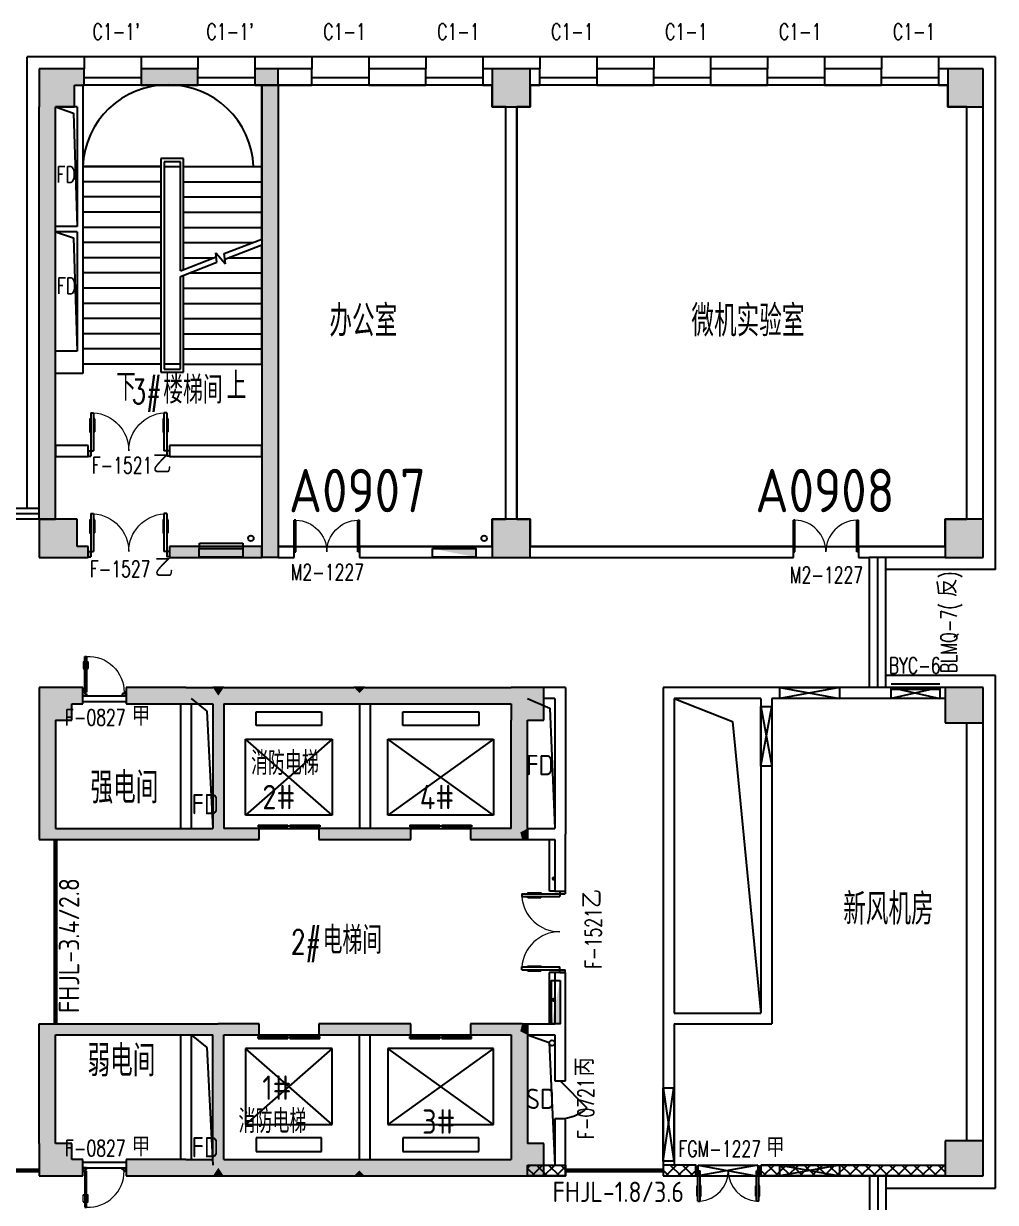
# Model space of a CAD drawing. Extents: x 1296333 to 1372130, y 313528 to 416301.
# Drawn here: x 1353604 to 1371519, y 394577 to 416301 of the extents above; entities that cross this region are included whole.
import ezdxf

# ---------------------------------------------------------------- set-up
doc = ezdxf.new("R2010")
doc.units = 0
doc.header["$LTSCALE"] = 1000
doc.header["$MEASUREMENT"] = 0
for name, color, linetype in [('body', 30, 'Continuous'), ('name', 1, 'Continuous'), ('RM', 4, 'Continuous'), ('消防', 222, 'Continuous')]:
    doc.layers.add(name, color=color, linetype=linetype)
doc.styles.add('-宋体', font='GBENOR.shx', dxfattribs={"bigfont": 'GBCBIG.shx'})
doc.styles.add('_TCH_DIM', font='SIMPLEX', dxfattribs={"bigfont": 'GBCBIG'})
doc.styles.add('_TCH_WINDOW', font='txt.shx', dxfattribs={"height": 3.5, "bigfont": 'hztxt.shx'})
doc.styles.get("Standard").update_dxf_attribs({"font": 'gbenor.shx', "bigfont": 'gbcbig.shx'})

# ---------------------------------------------------------------- blocks, each defined once
blk = doc.blocks.new('cde')
at = {"layer": '消防'}
blk.add_hatch(color=256, dxfattribs=at).paths.add_polyline_path([(-873427, -271674), (-874227, -271674), (-873427, -271834)])
blk.add_lwpolyline([(-874227, -271674), (-873427, -271674), (-873427, -271834), (-874227, -271834)], close=True, dxfattribs=at)
blk = doc.blocks.new('dxwq')
at = {"layer": 'name'}
for s, height, p in [('2#', 450, (-1109914, -312322)), ('4#', 450, (-1107011, -312322)), ('1#', 450, (-1109914, -317678)), ('消防电梯', 434, (-1110352, -318289)), ('3#', 450, (-1106969, -318302))]:
    blk.add_text(s, height=height, dxfattribs=at).set_placement(p)
blk = doc.blocks.new('dsssw')
at = {"layer": 'body'}
for p, q in [((1064639, 723073, 1000), (1065739, 723073, 1000)), ((1064639, 722874, 1000), (1064639, 723073, 1000)), ((1064639, 723073, 1000), (1065739, 722874, 1000)), ((1065739, 723073), (1064639, 722874, 1000)), ((1065739, 723073, 1000), (1065739, 722874, 1000)), ((1066689, 723073, 10000), (1067589, 723073, 10000)), ((1066689, 722874, 10000), (1066689, 723073, 10000)), ((1066689, 723073, 10000), (1067589, 722874, 10000)), ((1067589, 723073), (1066689, 722874, 10000)), ((1067589, 723073, 10000), (1067589, 722874, 10000)), ((1065739, 722874, 1000), (1064639, 722874, 1000)), ((1067589, 722874, 10000), (1066689, 722874, 10000)), ((1064289, 722723), (1064489, 722723)), ((1064289, 721623), (1064289, 722723)), ((1064289, 722723), (1064489, 721623)), ((1064289, 721623), (1064489, 722723)), ((1064489, 722723), (1064489, 721623)), ((1064489, 721623), (1064289, 721623)), ((1062489, 715698, 20000), (1062687, 715698, 20000)), ((1062489, 714348, 20000), (1062489, 715698, 20000)), ((1062489, 715698, 20000), (1062687, 714348, 20000)), ((1062489, 714348), (1062687, 715698, 20000)), ((1062687, 715698, 20000), (1062687, 714348, 20000)), ((1062687, 714348, 20000), (1062489, 714348, 20000)), ((1063134, 714273), (1064234, 714273)), ((1063134, 714071), (1063134, 714273)), ((1064234, 714273), (1063134, 714073)), ((1063134, 714273), (1064234, 714071)), ((1064234, 714071), (1063134, 714071)), ((1064234, 714273), (1064234, 714071)), ((1064639, 714273), (1065739, 714273)), ((1064639, 714073), (1064639, 714273)), ((1065739, 714273), (1064639, 714073)), ((1064639, 714273), (1065739, 714073)), ((1065739, 714073), (1064639, 714073)), ((1065739, 714273), (1065739, 714073))]:
    blk.add_line(p, q, dxfattribs=at)
blk = doc.blocks.new('$WINLIB2D$00000004')
for p, q in [((-0.5, 0.5), (0.5, 0.5)), ((-0.5, 0.241), (0.5, 0.241)), ((-0.5, -0.5), (0.5, -0.5))]:
    blk.add_line(p, q)
blk = doc.blocks.new('$DorLib2D$00000002')
for p, q in [((-0.5, 0), (-0.5, 0.4875)), ((-0.475, 0.4875), (-0.5, 0.4875)), ((-0.475, 0), (-0.475, 0.4875)), ((0.475, 0), (0.475, 0.4875)), ((0.475, 0.4875), (0.5, 0.4875)), ((0.5, 0), (0.5, 0.4875)), ((-0.5, 0), (-0.475, 0)), ((0.5, 0), (0.475, 0))]:
    blk.add_line(p, q)
at = {"lineweight": 13}
for centre, start, end in [((-0.4875, 0), 0, 88.53072), ((0.4875, 0), 91.46928, 180)]:
    blk.add_arc(centre, 0.4875, start, end, dxfattribs=at)
blk = doc.blocks.new('$DorLib2D$00000011')
for p, q in [((-0.467, 0.471), (-0.467, -0.062)), ((-0.467, 0.471), (-0.433, 0.471)), ((-0.433, 0.471), (-0.433, 0.004)), ((0.433, 0.471), (0.433, 0.004)), ((0.467, 0.471), (0.433, 0.471)), ((0.467, 0.471), (0.467, -0.062)), ((-0.483, 0.396), (-0.467, 0.396)), ((-0.417, 0.396), (-0.433, 0.396)), ((0.417, 0.396), (0.433, 0.396)), ((0.483, 0.396), (0.467, 0.396)), ((-0.483, 0.235), (-0.467, 0.235)), ((-0.417, 0.235), (-0.433, 0.235)), ((0.417, 0.235), (0.433, 0.235)), ((0.483, 0.235), (0.467, 0.235)), ((-0.5, 0.004), (-0.433, 0.004)), ((-0.5, 0.004), (-0.5, -0.062)), ((0.5, 0.004), (0.433, 0.004)), ((0.5, 0.004), (0.5, -0.062)), ((-0.5, -0.062), (-0.467, -0.062)), ((0.5, -0.062), (0.467, -0.062))]:
    blk.add_line(p, q)
at = {"lineweight": 13}
for p, q in [((-0.483, 0.396), (-0.483, 0.235)), ((-0.417, 0.396), (-0.417, 0.235)), ((0.417, 0.396), (0.417, 0.235)), ((0.483, 0.396), (0.483, 0.235))]:
    blk.add_line(p, q, dxfattribs=at)
for centre, start, end in [((-0.467, 0.004), 0, 85.904), ((0.467, 0.004), 94.096, 180)]:
    blk.add_arc(centre, 0.467, start, end, dxfattribs=at)
blk = doc.blocks.new('$DorLib2D$00000009')
for p, q in [((0.413, 0.905), (0.413, 0.081)), ((0.454, 0.905), (0.413, 0.905)), ((0.454, 0.081), (0.454, 0.905)), ((0.413, 0.782), (0.378, 0.782)), ((0.413, 0.624), (0.378, 0.624)), ((0.489, 0.782), (0.454, 0.782)), ((0.489, 0.624), (0.454, 0.624)), ((-0.494, 0.081), (-0.453, 0.081)), ((-0.494, -0.002), (-0.494, 0.081)), ((-0.453, 0.081), (-0.453, 0.039)), ((-0.453, 0.039), (-0.412, 0.039)), ((-0.412, 0.039), (-0.412, -0.002)), ((0.413, 0.081), (0.454, 0.081)), ((0.454, 0.039), (0.413, 0.039)), ((0.413, 0.039), (0.413, -0.002)), ((0.495, 0.081), (0.454, 0.081)), ((0.454, 0.081), (0.454, 0.039)), ((0.495, -0.002), (0.495, 0.081)), ((-0.494, -0.002), (-0.494, -0.002)), ((-0.412, -0.002), (-0.494, -0.002)), ((0.413, -0.002), (0.495, -0.002)), ((0.495, -0.002), (0.495, -0.002))]:
    blk.add_line(p, q)
at = {"lineweight": 13}
for p, q in [((0.378, 0.782), (0.378, 0.624)), ((0.489, 0.782), (0.489, 0.624))]:
    blk.add_line(p, q, dxfattribs=at)
blk.add_arc((0.372, 0.082), 0.825, 87.134, 180.0717, dxfattribs=at)
blk = doc.blocks.new('$TCHSYS$LDOR22D')
for p, q in [((-0.517, 0.833), (-0.017, 0.833)), ((-0.517, 0.833), (-0.517, 0.667)), ((-0.017, 0.833), (-0.017, 0.667)), ((0.017, 0.833), (0.017, 0.667)), ((0.017, 0.833), (0.517, 0.833)), ((0.517, 0.833), (0.517, 0.667)), ((-0.517, 0.667), (-0.017, 0.667)), ((0.017, 0.667), (0.517, 0.667)), ((-0.5, 0.5), (0.5, 0.5))]:
    blk.add_line(p, q)
blk = doc.blocks.new('$DorLib2D$00000114')
at = {"color": 0}
blk.add_line((0.5, 0), (-0.207, 0.707), dxfattribs=at)
blk.add_arc((0.5, 0), 1, 135, 180, dxfattribs=at)

msp = doc.modelspace()

# ---------------------------------------------------------------- hatches: boundary and pattern name
at = {"layer": 'body'}
for points in [[(1353894, 414764), (1354544, 414764), (1354544, 415465), (1353894, 415465)], [(1354544, 415465), (1354544, 415164), (1354719, 415164), (1354719, 415465)], [(1356819, 415465), (1355769, 415465), (1355769, 415164), (1356819, 415164)], [(1358294, 415465), (1357869, 415465), (1357869, 415164), (1358294, 415164)], [(1362244, 414764), (1362944, 414764), (1362944, 415465), (1362244, 415465)], [(1370644, 414764), (1371294, 414764), (1371294, 415465), (1370644, 415465)], [(1357994, 415164), (1357994, 406464), (1358294, 406464), (1358294, 415164)], [(1354194, 414764), (1353894, 414764), (1353894, 407165), (1354194, 407165)], [(1353894, 406464), (1354594, 406464), (1354594, 407165), (1353894, 407165)], [(1362244, 406464), (1362944, 406464), (1362944, 407165), (1362244, 407165)], [(1370594, 406464), (1371294, 406464), (1371294, 407165), (1370594, 407165)], [(1354594, 406664), (1354594, 406464), (1354494, 406464), (1354494, 406464), (1354793, 406464), (1354793, 406664)], [(1357994, 406664), (1356293, 406664), (1356293, 406464), (1357994, 406464)], [(1353894, 403465), (1354494, 403465), (1354494, 404065), (1353894, 404065)], [(1354494, 403765), (1354694, 403765), (1354694, 404065), (1354494, 404065)], [(1356594, 404065), (1355494, 404065), (1355494, 403765), (1356594, 403765)], [(1356594, 404065), (1356594, 403765), (1357094, 403765), (1357194, 403915), (1357094, 404065)], [(1357094, 404065), (1357194, 403915), (1357294, 404065)], [(1357194, 403915), (1357294, 403765), (1359794, 403765), (1359794, 403965), (1359694, 404065), (1357294, 404065)], [(1359694, 404065), (1359794, 403965), (1359894, 404065)], [(1359794, 403965), (1359794, 403765), (1359894, 403765), (1359894, 404065)], [(1362594, 403765), (1362594, 404065), (1359894, 404065), (1359894, 403765)], [(1362594, 403465), (1363194, 403465), (1363194, 404065), (1362594, 404065)], [(1370594, 403415), (1371294, 403415), (1371294, 404065), (1370594, 404065)], [(1357194, 403915), (1357094, 403765), (1357094, 401465), (1357194, 401398), (1357294, 401465), (1357294, 403765)], [(1354194, 403465), (1353894, 403465), (1353894, 401265), (1354194, 401465)], [(1362894, 403465), (1362594, 403465), (1362594, 401465), (1362760, 401398), (1362894, 401465)], [(1354194, 401465), (1353894, 401265), (1356594, 401265), (1356594, 401465)], [(1356594, 401465), (1356594, 401265), (1357194, 401265), (1357194, 401398), (1357094, 401465)], [(1357194, 401265), (1357944, 401265), (1357944, 401465), (1357294, 401465), (1357194, 401398)], [(1359894, 401465), (1359044, 401465), (1359044, 401265), (1359894, 401265)], [(1359894, 401265), (1360744, 401265), (1360744, 401465), (1359894, 401465)], [(1362594, 401465), (1361844, 401465), (1361844, 401265), (1362794, 401265), (1362760, 401398)], [(1362760, 401398), (1362794, 401265), (1362894, 401265), (1362894, 401465)], [(1353894, 395665), (1354194, 395665), (1354194, 397665), (1353894, 397865)], [(1353894, 397865), (1354194, 397665), (1356594, 397665), (1356594, 397865)], [(1356594, 397865), (1356594, 397665), (1357094, 397665), (1357194, 397731), (1357194, 397865)], [(1357294, 397665), (1357944, 397665), (1357944, 397865), (1357194, 397865), (1357194, 397731)], [(1359894, 397865), (1359044, 397865), (1359044, 397665), (1359894, 397665)], [(1359894, 397665), (1360744, 397665), (1360744, 397865), (1359894, 397865)], [(1362794, 397865), (1361844, 397865), (1361844, 397665), (1362594, 397665), (1362760, 397731)], [(1362760, 397731), (1362894, 397665), (1362894, 397865), (1362794, 397865)], [(1357194, 395215), (1357294, 395365), (1357294, 397665), (1357194, 397731), (1357094, 397665), (1357094, 395365)], [(1362594, 395665), (1362894, 395665), (1362894, 397665), (1362760, 397731), (1362594, 397665)], [(1353894, 395064), (1354494, 395064), (1354494, 395665), (1353894, 395665)], [(1362594, 395064), (1363194, 395064), (1363194, 395665), (1362594, 395665)], [(1370594, 395064), (1371294, 395064), (1371294, 395715), (1370594, 395715)], [(1354494, 395064), (1354694, 395064), (1354694, 395365), (1354494, 395365)], [(1356594, 395365), (1355494, 395365), (1355494, 395064), (1356594, 395064)], [(1356594, 395365), (1356594, 395064), (1357094, 395064), (1357194, 395215), (1357094, 395365)], [(1357294, 395064), (1357194, 395215), (1357094, 395064)], [(1357194, 395215), (1357294, 395064), (1359694, 395064), (1359794, 395165), (1359794, 395365), (1357294, 395365)], [(1359894, 395064), (1359794, 395165), (1359694, 395064)], [(1359794, 395165), (1359894, 395064), (1359894, 395365), (1359794, 395365)], [(1362594, 395064), (1362594, 395365), (1359894, 395365), (1359894, 395064)]]:
    msp.add_hatch(color=256, dxfattribs=at).paths.add_polyline_path(points)

# ---------------------------------------------------------------- linework, layer by layer
for p, q in [((1354719, 415690), (1353669, 415690)), ((1353669, 407365), (1353669, 415690)), ((1354719, 415690), (1354719, 415465)), ((1356819, 415690), (1355769, 415690)), ((1355769, 415690), (1355769, 415465)), ((1356819, 415690), (1356819, 415465)), ((1358294, 415690), (1357869, 415690)), ((1357869, 415690), (1357869, 415465)), ((1358919, 415690), (1358294, 415690)), ((1358919, 415690), (1358919, 415465)), ((1361019, 415690), (1359969, 415690)), ((1359969, 415690), (1359969, 415465)), ((1361019, 415690), (1361019, 415465)), ((1362594, 415690), (1362069, 415690)), ((1362069, 415690), (1362069, 415465)), ((1363119, 415690), (1362594, 415690)), ((1363119, 415690), (1363119, 415465)), ((1365219, 415690), (1364169, 415690)), ((1364169, 415690), (1364169, 415465)), ((1365219, 415690), (1365219, 415465)), ((1367319, 415690), (1366269, 415690)), ((1366269, 415690), (1366269, 415465)), ((1367319, 415690), (1367319, 415465)), ((1369419, 415690), (1368369, 415690)), ((1368369, 415690), (1368369, 415465)), ((1369419, 415690), (1369419, 415465)), ((1371519, 415690), (1370469, 415690)), ((1370469, 415690), (1370469, 415465)), ((1371519, 406240), (1371519, 415690)), ((1354544, 415465), (1353894, 415465)), ((1353894, 415465), (1353894, 414764)), ((1354719, 415465), (1354544, 415465)), ((1354719, 415164), (1354719, 415465)), ((1356819, 415465), (1355769, 415465)), ((1355769, 415465), (1355769, 415164)), ((1356819, 415164), (1356819, 415465)), ((1358294, 415465), (1357869, 415465)), ((1357869, 415465), (1357869, 415164)), ((1358919, 415465), (1358294, 415465)), ((1358294, 415164), (1358294, 415465)), ((1358919, 415164), (1358919, 415465)), ((1361019, 415465), (1359969, 415465)), ((1359969, 415465), (1359969, 415164)), ((1361019, 415164), (1361019, 415465)), ((1362244, 415465), (1362069, 415465)), ((1362069, 415465), (1362069, 415164)), ((1362944, 415465), (1362244, 415465)), ((1362244, 415465), (1362244, 414764)), ((1363119, 415465), (1362944, 415465)), ((1362944, 414764), (1362944, 415465)), ((1363119, 415164), (1363119, 415465)), ((1365219, 415465), (1364169, 415465)), ((1364169, 415465), (1364169, 415164)), ((1365219, 415164), (1365219, 415465)), ((1367319, 415465), (1366269, 415465)), ((1366269, 415465), (1366269, 415164)), ((1367319, 415164), (1367319, 415465)), ((1369419, 415465), (1368369, 415465)), ((1368369, 415465), (1368369, 415164)), ((1369419, 415164), (1369419, 415465)), ((1370644, 415465), (1370469, 415465)), ((1370469, 415465), (1370469, 415164)), ((1371294, 415465), (1370644, 415465)), ((1370644, 415465), (1370644, 414764)), ((1371294, 414764), (1371294, 415465)), ((1354544, 415164), (1354719, 415164)), ((1354544, 414764), (1354544, 415164)), ((1357994, 415164), (1354694, 415164)), ((1354694, 415164), (1354694, 413665)), ((1355769, 415164), (1356819, 415164)), ((1357869, 415164), (1358294, 415164)), ((1357994, 413665), (1357994, 415164)), ((1357994, 415164), (1357994, 406464)), ((1358294, 415164), (1357994, 415164)), ((1358294, 415164), (1358919, 415164)), ((1358294, 415164), (1358294, 406464)), ((1359969, 415164), (1361019, 415164)), ((1362069, 415164), (1362244, 415164)), ((1362944, 415164), (1363119, 415164)), ((1364169, 415164), (1365219, 415164)), ((1366269, 415164), (1367319, 415164)), ((1368369, 415164), (1369419, 415164)), ((1370469, 415164), (1370644, 415164)), ((1353894, 407165), (1353894, 414764)), ((1354194, 414764), (1354544, 414764)), ((1354194, 407165), (1354194, 414764)), ((1354594, 414764), (1354194, 414764)), ((1354594, 414764), (1354194, 414764)), ((1354594, 414764), (1354594, 413830)), ((1362244, 414764), (1362944, 414764)), ((1362494, 407165), (1362494, 414764)), ((1362694, 407165), (1362694, 414764)), ((1370644, 414764), (1371294, 414764)), ((1370994, 407165), (1370994, 414764)), ((1371294, 407165), (1371294, 414764)), ((1354594, 413830), (1354594, 412564)), ((1354694, 413665), (1354694, 410025)), ((1356134, 413665), (1354694, 413665)), ((1354694, 413665), (1356134, 413665)), ((1356554, 413815), (1356134, 413815)), ((1356134, 413815), (1356134, 409875)), ((1356494, 413755), (1356194, 413755)), ((1356194, 413755), (1356194, 409935)), ((1356194, 413665), (1356194, 410025)), ((1356194, 413665), (1356494, 413665)), ((1356494, 411747), (1356494, 413755)), ((1356494, 411747), (1356494, 413665)), ((1356554, 411770), (1356554, 413815)), ((1356554, 413665), (1357994, 413665)), ((1356554, 413665), (1357994, 413665)), ((1357994, 412330), (1357994, 413665)), ((1356134, 413385), (1354694, 413385)), ((1356554, 413385), (1357994, 413385)), ((1356134, 413105), (1354694, 413105)), ((1356554, 413105), (1357994, 413105)), ((1356134, 412825), (1354694, 412825)), ((1356554, 412825), (1357994, 412825)), ((1354594, 412564), (1354194, 412564)), ((1356134, 412545), (1354694, 412545)), ((1356554, 412545), (1357994, 412545)), ((1354594, 412464), (1354194, 412464)), ((1354594, 412464), (1354594, 411630)), ((1357303, 412061), (1357994, 412330)), ((1356134, 412265), (1354694, 412265)), ((1356554, 412265), (1357826, 412265)), ((1357315, 411958), (1357994, 412222)), ((1357994, 410025), (1357994, 412222)), ((1356134, 411985), (1354694, 411985)), ((1356494, 411747), (1357154, 412003)), ((1356494, 411639), (1357166, 411901)), ((1356554, 411985), (1357106, 411985)), ((1357166, 411901), (1357146, 412078)), ((1357146, 412078), (1357324, 411876)), ((1357324, 411876), (1357303, 412061)), ((1357382, 411985), (1357994, 411985)), ((1356134, 411705), (1354694, 411705)), ((1356661, 411705), (1357994, 411705)), ((1354594, 411630), (1354594, 410264)), ((1356494, 410025), (1356494, 411639)), ((1356494, 409935), (1356494, 411639)), ((1356554, 409875), (1356554, 411663)), ((1356134, 411425), (1354694, 411425)), ((1356554, 411425), (1357994, 411425)), ((1356134, 411145), (1354694, 411145)), ((1356554, 411145), (1357994, 411145)), ((1356134, 410865), (1354694, 410865)), ((1356554, 410865), (1357994, 410865)), ((1356134, 410585), (1354694, 410585)), ((1356554, 410585), (1357994, 410585)), ((1354594, 410264), (1354194, 410264)), ((1356134, 410305), (1354694, 410305)), ((1356554, 410305), (1357994, 410305)), ((1354694, 410025), (1354694, 409855)), ((1356134, 410025), (1354694, 410025)), ((1356494, 410025), (1356194, 410025)), ((1356194, 409935), (1356494, 409935)), ((1356554, 410025), (1357994, 410025)), ((1354694, 409855), (1354194, 409855)), ((1356134, 409875), (1356554, 409875)), ((1354793, 408524), (1354194, 408524)), ((1354194, 408524), (1354194, 408324)), ((1354793, 408324), (1354793, 408524)), ((1357994, 408524), (1356293, 408524)), ((1356293, 408524), (1356293, 408324)), ((1357994, 408324), (1357994, 408524)), ((1354194, 408324), (1354793, 408324)), ((1356293, 408324), (1357994, 408324)), ((1353894, 407365), (1339794, 407365)), ((1353894, 407265), (1339794, 407265)), ((1353894, 407165), (1339794, 407165)), ((1354594, 407165), (1353894, 407165)), ((1353894, 407165), (1353894, 406464)), ((1353894, 407165), (1354194, 407165)), ((1354594, 406664), (1354594, 407165)), ((1362944, 407165), (1362244, 407165)), ((1362244, 407165), (1362244, 406464)), ((1362944, 406464), (1362944, 407165)), ((1371294, 407165), (1370594, 407165)), ((1370594, 407165), (1370594, 406464)), ((1371294, 406464), (1371294, 407165)), ((1353894, 406464), (1353894, 406464)), ((1353894, 406464), (1354594, 406464)), ((1354793, 406664), (1354594, 406664)), ((1354594, 406464), (1354793, 406464)), ((1354793, 406464), (1354793, 406664)), ((1357994, 406664), (1356293, 406664)), ((1356293, 406664), (1356293, 406464)), ((1356293, 406464), (1357994, 406464)), ((1357994, 406464), (1357994, 406664)), ((1358294, 406464), (1357994, 406464)), ((1358594, 406664), (1358294, 406664)), ((1358294, 406664), (1358294, 406464)), ((1358294, 406464), (1358594, 406464)), ((1358594, 406464), (1358594, 406664)), ((1362244, 406664), (1359794, 406664)), ((1359794, 406664), (1359794, 406464)), ((1359794, 406464), (1362244, 406464)), ((1362244, 406464), (1362944, 406464)), ((1367794, 406664), (1362944, 406664)), ((1362944, 406464), (1367794, 406464)), ((1367794, 406464), (1367794, 406664)), ((1369194, 406664), (1368994, 406664)), ((1368994, 406664), (1368994, 406464)), ((1368994, 406464), (1369194, 406464)), ((1370594, 406664), (1369194, 406664)), ((1370594, 406464), (1369194, 406464)), ((1369194, 406464), (1369194, 404065)), ((1369344, 406464), (1369344, 404065)), ((1369494, 406464), (1369494, 404065)), ((1370594, 406464), (1371294, 406464)), ((1371519, 406240), (1369494, 406240)), ((1371519, 404290), (1369494, 404290)), ((1371519, 394840), (1371519, 404290)), ((1354494, 404065), (1353894, 404065)), ((1353894, 404065), (1353894, 403465)), ((1354694, 404065), (1354494, 404065)), ((1354694, 403765), (1354694, 404065)), ((1356594, 404065), (1355494, 404065)), ((1355494, 404065), (1355494, 403765)), ((1356594, 404065), (1357094, 404065)), ((1357094, 404065), (1357094, 404065)), ((1357294, 404065), (1357094, 404065)), ((1357294, 404065), (1357294, 404065)), ((1357294, 404065), (1359694, 404065)), ((1359694, 404065), (1359694, 404065)), ((1359894, 404065), (1359694, 404065)), ((1359894, 404065), (1359894, 404065)), ((1359894, 404065), (1359894, 404065)), ((1359894, 404065), (1362594, 404065)), ((1363194, 404065), (1362594, 404065)), ((1363194, 403465), (1363194, 404065)), ((1363594, 404065), (1363194, 404065)), ((1363594, 404065), (1363594, 401365)), ((1365394, 404065), (1365394, 397965)), ((1367294, 404065), (1365394, 404065)), ((1369194, 404065), (1367294, 404065)), ((1370594, 404065), (1369194, 404065)), ((1371294, 404065), (1370594, 404065)), ((1370594, 404065), (1370594, 403415)), ((1371294, 403415), (1371294, 404065)), ((1354697, 403913), (1355497, 403913)), ((1356694, 403865), (1356982, 403630)), ((1362894, 403865), (1363303, 403688)), ((1363394, 403865), (1363194, 403865)), ((1363394, 403865), (1363394, 401465)), ((1365594, 403865), (1366669, 403439)), ((1365594, 403865), (1365594, 398065)), ((1367194, 403865), (1365594, 403865)), ((1367194, 403865), (1367194, 398065)), ((1369194, 403865), (1367394, 403865)), ((1367394, 403865), (1367394, 397865)), ((1370594, 403865), (1369194, 403865)), ((1354494, 403465), (1354494, 403765)), ((1354494, 403765), (1354694, 403765)), ((1354694, 403808), (1355494, 403808)), ((1355494, 403765), (1356594, 403765)), ((1356494, 403765), (1356494, 401465)), ((1356594, 403765), (1357094, 403765)), ((1356694, 403765), (1356694, 401465)), ((1356982, 403630), (1357094, 401465)), ((1357094, 403765), (1357094, 401465)), ((1357294, 403765), (1359794, 403765)), ((1357294, 403765), (1357294, 401465)), ((1359794, 403765), (1359894, 403765)), ((1359794, 403765), (1359794, 401465)), ((1359894, 403765), (1362594, 403765)), ((1359994, 403765), (1359994, 401465)), ((1362594, 403765), (1362594, 403465)), ((1363303, 403688), (1363394, 401465)), ((1353894, 403465), (1353894, 401265)), ((1354194, 403465), (1354494, 403465)), ((1354194, 403465), (1354194, 401465)), ((1357894, 403365), (1357894, 403615)), ((1357894, 403615), (1359094, 403615)), ((1359094, 403615), (1359094, 403365)), ((1360594, 403365), (1360594, 403615)), ((1360594, 403615), (1361994, 403615)), ((1361994, 403615), (1361994, 403365)), ((1362594, 401465), (1362594, 403465)), ((1362894, 403465), (1363194, 403465)), ((1362894, 401465), (1362894, 403465)), ((1366669, 403439), (1367194, 398065)), ((1370594, 403415), (1371294, 403415)), ((1370994, 395715), (1370994, 403415)), ((1371294, 395715), (1371294, 403415)), ((1359094, 403365), (1357894, 403365)), ((1361994, 403365), (1360594, 403365)), ((1357694, 401715), (1357694, 403115)), ((1357694, 403115), (1359294, 403115)), ((1359294, 403115), (1357694, 401715)), ((1359294, 401715), (1357694, 403115)), ((1359294, 403115), (1359294, 401715)), ((1360319, 401715), (1360319, 403115)), ((1360319, 403115), (1362269, 403115)), ((1362269, 403115), (1360319, 401715)), ((1362269, 401715), (1360319, 403115)), ((1362269, 403115), (1362269, 401715)), ((1359294, 401715), (1357694, 401715)), ((1362269, 401715), (1360319, 401715)), ((1354194, 401465), (1356594, 401465)), ((1356594, 401465), (1357094, 401465)), ((1357944, 401465), (1357294, 401465)), ((1357944, 401265), (1357944, 401465)), ((1359894, 401465), (1359044, 401465)), ((1359044, 401465), (1359044, 401265)), ((1360744, 401465), (1359894, 401465)), ((1360744, 401265), (1360744, 401465)), ((1362594, 401465), (1361844, 401465)), ((1361844, 401465), (1361844, 401265)), ((1362894, 401465), (1362894, 401465)), ((1362894, 401465), (1362894, 401265)), ((1362894, 401465), (1363394, 401465)), ((1362894, 401465), (1362894, 401265)), ((1353894, 401265), (1356594, 401265)), ((1356594, 401265), (1357194, 401265)), ((1357194, 401265), (1357944, 401265)), ((1359044, 401265), (1359894, 401265)), ((1359894, 401265), (1360744, 401265)), ((1361844, 401265), (1362794, 401265)), ((1362794, 401265), (1362894, 401265)), ((1362894, 401265), (1363394, 401265)), ((1363300, 400315), (1363300, 401265)), ((1363394, 401265), (1363394, 400315)), ((1363594, 400315), (1363594, 401365)), ((1363400, 400315), (1363300, 400315)), ((1363394, 400315), (1363594, 400315)), ((1363394, 398815), (1363294, 398815)), ((1363294, 398815), (1363294, 397865)), ((1363594, 398815), (1363394, 398815)), ((1363394, 398815), (1363394, 397865)), ((1363594, 397765), (1363594, 398815)), ((1365594, 398065), (1367194, 398065)), ((1353894, 395665), (1353894, 397865)), ((1353894, 397865), (1356594, 397865)), ((1356594, 397865), (1357194, 397865)), ((1357944, 397865), (1357194, 397865)), ((1357944, 397665), (1357944, 397865)), ((1359894, 397865), (1359044, 397865)), ((1359044, 397865), (1359044, 397665)), ((1360744, 397865), (1359894, 397865)), ((1360744, 397665), (1360744, 397865)), ((1362794, 397865), (1361844, 397865)), ((1361844, 397865), (1361844, 397665)), ((1362794, 397865), (1362894, 397865)), ((1362894, 397865), (1362894, 397665)), ((1362894, 397865), (1363394, 397865)), ((1362894, 397865), (1362894, 397665)), ((1363594, 396815), (1363594, 397765)), ((1365394, 397965), (1365394, 395064)), ((1365594, 397865), (1367394, 397865)), ((1365594, 397865), (1365594, 395265)), ((1354194, 395665), (1354194, 397665)), ((1354194, 397665), (1356594, 397665)), ((1356494, 397665), (1356494, 395365)), ((1356594, 397665), (1357094, 397665)), ((1356694, 397665), (1356982, 397430)), ((1356694, 397665), (1356694, 395365)), ((1357094, 395365), (1357094, 397665)), ((1357294, 397665), (1357944, 397665)), ((1357294, 395365), (1357294, 397665)), ((1359044, 397665), (1359894, 397665)), ((1359794, 395365), (1359794, 397665)), ((1359894, 397665), (1360744, 397665)), ((1359994, 395365), (1359994, 397665)), ((1361844, 397665), (1362594, 397665)), ((1362594, 397665), (1362594, 395665)), ((1362894, 397665), (1363295, 397522)), ((1362894, 397665), (1362894, 395665)), ((1362894, 397665), (1362894, 397665)), ((1362894, 397665), (1363394, 397665)), ((1363394, 397665), (1363394, 396815)), ((1356982, 397430), (1357094, 395265)), ((1359294, 397415), (1357694, 397415)), ((1357694, 397415), (1357694, 396015)), ((1359294, 396015), (1357694, 397415)), ((1359294, 397415), (1357694, 396015)), ((1359294, 396015), (1359294, 397415)), ((1362269, 397415), (1360319, 397415)), ((1360319, 397415), (1360319, 396015)), ((1362269, 396015), (1360319, 397415)), ((1362269, 397415), (1360319, 396015)), ((1362269, 396015), (1362269, 397415)), ((1363295, 397522), (1363394, 395265)), ((1363394, 396815), (1363594, 396815)), ((1363594, 396115), (1363394, 396115)), ((1363394, 396115), (1363394, 395265)), ((1363594, 395064), (1363594, 396115)), ((1357694, 396015), (1359294, 396015)), ((1360319, 396015), (1362269, 396015)), ((1353894, 395665), (1353894, 395064)), ((1354494, 395665), (1354194, 395665)), ((1354494, 395365), (1354494, 395665)), ((1359094, 395765), (1357894, 395765)), ((1357894, 395765), (1357894, 395515)), ((1359094, 395515), (1359094, 395765)), ((1361994, 395765), (1360594, 395765)), ((1360594, 395765), (1360594, 395515)), ((1361994, 395515), (1361994, 395765)), ((1362594, 395665), (1362594, 395365)), ((1363194, 395665), (1362894, 395665)), ((1363194, 395064), (1363194, 395665)), ((1371294, 395715), (1370594, 395715)), ((1370594, 395715), (1370594, 395064)), ((1371294, 395064), (1371294, 395715)), ((1357894, 395515), (1359094, 395515)), ((1360594, 395515), (1361994, 395515)), ((1354694, 395365), (1354494, 395365)), ((1354694, 395064), (1354694, 395365)), ((1354694, 395216), (1355494, 395216)), ((1354697, 395321), (1355497, 395321)), ((1356594, 395365), (1355494, 395365)), ((1355494, 395365), (1355494, 395064)), ((1356594, 395365), (1357094, 395365)), ((1357294, 395365), (1359794, 395365)), ((1359794, 395365), (1359894, 395365)), ((1359894, 395365), (1362594, 395365)), ((1362894, 395211), (1362948, 395265)), ((1363032, 395064), (1362894, 395203)), ((1362972, 395064), (1363172, 395265)), ((1363256, 395064), (1363056, 395265)), ((1363194, 395265), (1363394, 395265)), ((1363197, 395064), (1363397, 395265)), ((1363481, 395064), (1363281, 395265)), ((1363421, 395064), (1363594, 395237)), ((1363594, 395176), (1363505, 395265)), ((1365394, 395241), (1365417, 395265)), ((1365501, 395064), (1365394, 395172)), ((1365442, 395064), (1365642, 395265)), ((1365726, 395064), (1365526, 395265)), ((1365994, 395265), (1365594, 395265)), ((1365666, 395064), (1365866, 395265)), ((1365950, 395064), (1365750, 395265)), ((1365891, 395064), (1365994, 395168)), ((1365994, 395245), (1365975, 395265)), ((1365994, 395064), (1365994, 395265)), ((1367194, 395245), (1367213, 395265)), ((1369194, 395265), (1367194, 395265)), ((1367194, 395265), (1367194, 395064)), ((1367297, 395064), (1367194, 395168)), ((1367238, 395064), (1367438, 395265)), ((1367522, 395064), (1367322, 395265)), ((1367462, 395064), (1367662, 395265)), ((1367746, 395064), (1367546, 395265)), ((1367687, 395064), (1367887, 395265)), ((1367971, 395064), (1367771, 395265)), ((1367911, 395064), (1368111, 395265)), ((1368195, 395064), (1367995, 395265)), ((1368136, 395064), (1368336, 395265)), ((1368420, 395064), (1368220, 395265)), ((1368360, 395064), (1368560, 395265)), ((1368644, 395064), (1368444, 395265)), ((1368585, 395064), (1368785, 395265)), ((1368869, 395064), (1368669, 395265)), ((1368809, 395064), (1369009, 395265)), ((1369093, 395064), (1368893, 395265)), ((1369034, 395064), (1369234, 395265)), ((1369318, 395064), (1369118, 395265)), ((1369205, 395265), (1370594, 395265)), ((1369258, 395064), (1369458, 395265)), ((1369542, 395064), (1369342, 395265)), ((1369483, 395064), (1369683, 395265)), ((1369767, 395064), (1369567, 395265)), ((1369707, 395064), (1369907, 395265)), ((1369992, 395064), (1369791, 395265)), ((1369932, 395064), (1370132, 395265)), ((1370216, 395064), (1370016, 395265)), ((1370156, 395064), (1370356, 395265)), ((1370441, 395064), (1370241, 395265)), ((1370381, 395064), (1370581, 395265)), ((1370594, 395136), (1370465, 395265)), ((1353894, 395064), (1354494, 395064)), ((1354494, 395064), (1354694, 395064)), ((1355494, 395064), (1356594, 395064)), ((1356594, 395064), (1357094, 395064)), ((1357094, 395064), (1357094, 395064)), ((1357094, 395064), (1357294, 395064)), ((1357294, 395064), (1357294, 395064)), ((1357294, 395064), (1359694, 395064)), ((1359694, 395064), (1359694, 395064)), ((1359694, 395064), (1359894, 395064)), ((1359894, 395064), (1359894, 395064)), ((1359894, 395064), (1359894, 395064)), ((1359894, 395064), (1362594, 395064)), ((1362594, 395064), (1363194, 395064)), ((1363194, 395064), (1363594, 395064)), ((1365394, 395064), (1365994, 395064)), ((1365994, 395064), (1367194, 395064)), ((1367194, 395064), (1369194, 395064)), ((1369205, 392665), (1369205, 395064)), ((1369205, 395064), (1370594, 395064)), ((1369355, 392665), (1369355, 395064)), ((1369505, 392665), (1369505, 395064)), ((1370594, 395064), (1371294, 395064)), ((1369505, 394840), (1371519, 394840))]:
    msp.add_line(p, q, dxfattribs=at)
at = {"layer": 'body', "linetype": 'Continuous'}
for p, q in [((1354194, 414764), (1354527, 414652)), ((1354527, 414652), (1354594, 412564)), ((1354194, 412464), (1354527, 412352)), ((1354527, 412352), (1354594, 410264))]:
    msp.add_line(p, q, dxfattribs=at)
at = {"layer": 'body'}
for points in [[(1355452, 410025, 0, 0, 0), (1355452, 414353, 0, 0, 0), (1357602, 414353, 0, 0, 0), (1357602, 411967, 120, 0, 0), (1357602, 411517, 0, 0, 0)], [(1357502, 410146, 0, 0, 0), (1357502, 410676, 120, 0, 0), (1357502, 411126, 0, 0, 0)]]:
    msp.add_lwpolyline(points, format="xyseb", dxfattribs=at)
for points in [[(1362894, 395265), (1363594, 395265), (1363594, 395064), (1362894, 395064)], [(1365394, 395064), (1365994, 395064), (1365994, 395265), (1365394, 395265)], [(1367194, 395265), (1370594, 395265), (1370594, 395064), (1367194, 395064)]]:
    msp.add_lwpolyline(points, close=True, dxfattribs=at)
at = {"layer": 'body', "linetype": 'Continuous'}
msp.add_arc((1356269, 413598), 1576, 2.4349, 177.5651, dxfattribs=at)
at = {"layer": 'RM'}
msp.add_lwpolyline([(1362494, 414764), (1362244, 414764), (1362244, 415164), (1358294, 415164), (1358294, 406664), (1362244, 406664), (1362244, 407165), (1362494, 407165)], close=True, dxfattribs=at)
msp.add_lwpolyline([(1362694, 414764), (1362694, 407165), (1362944, 407165), (1362944, 406664), (1370594, 406664), (1370594, 407165), (1370994, 407165), (1370994, 414764), (1370644, 414764), (1370644, 415164), (1362944, 415164), (1362944, 414764), (1362694, 414764)], dxfattribs=at)
at = {"layer": '消防'}
for p, q in [((1356844, 406625), (1356844, 406725)), ((1356844, 406725), (1357644, 406725)), ((1357644, 406725), (1357644, 406625)), ((1358594, 406664), (1359794, 406664)), ((1367794, 406664), (1368994, 406664))]:
    msp.add_line(p, q, dxfattribs=at)
at = {"layer": '消防', "const_width": 80}
for points in [[(1354194, 401265), (1354194, 397865)], [(1350694, 395165), (1353894, 395165)], [(1363594, 395165), (1365394, 395165)]]:
    msp.add_lwpolyline(points, dxfattribs=at)
at = {"layer": '消防', "linetype": 'Continuous', "const_width": 40}
for points in [[(1363385, 400563, 1), (1363372, 400525, 1)], [(1363385, 398292, 1), (1363372, 398330, 1)]]:
    msp.add_lwpolyline(points, format="xyb", close=True, dxfattribs=at)
at = {"layer": '消防', "linetype": 'Continuous'}
for centre in [(1357794, 406815), (1362094, 406814), (1363344, 397515)]:
    msp.add_circle(centre, 50, dxfattribs=at)

# ---------------------------------------------------------------- block references
at = {"layer": 'body'}
ref = msp.add_blockref('$WINLIB2D$00000004', (1355244, 415427), dxfattribs=dict(at, xscale=1050, yscale=525, zscale=1050, rotation=180))
ref.add_attrib('A', "C1-1'", (1354876, 416003), dxfattribs={"height": 297.5, "style": '_TCH_WINDOW', "width": 0.705882})
ref = msp.add_blockref('$WINLIB2D$00000004', (1357344, 415427), dxfattribs=dict(at, xscale=1050, yscale=525, zscale=1050, rotation=180))
ref.add_attrib('A', "C1-1'", (1356976, 416003), dxfattribs={"height": 297.5, "style": '_TCH_WINDOW', "width": 0.705882})
ref = msp.add_blockref('$WINLIB2D$00000004', (1359444, 415427), dxfattribs=dict(at, xscale=1050, yscale=525, zscale=1050, rotation=180))
ref.add_attrib('A', 'C1-1', (1359129, 416003), dxfattribs={"height": 297.5, "style": '_TCH_WINDOW', "width": 0.705882})
ref = msp.add_blockref('$WINLIB2D$00000004', (1361544, 415427), dxfattribs=dict(at, xscale=1050, yscale=525, zscale=1050, rotation=180))
ref.add_attrib('A', 'C1-1', (1361229, 416003), dxfattribs={"height": 297.5, "style": '_TCH_WINDOW', "width": 0.705882})
ref = msp.add_blockref('$WINLIB2D$00000004', (1363644, 415427), dxfattribs=dict(at, xscale=1050, yscale=525, zscale=1050, rotation=180))
ref.add_attrib('A', 'C1-1', (1363329, 416003), dxfattribs={"height": 297.5, "style": '_TCH_WINDOW', "width": 0.705882})
ref = msp.add_blockref('$WINLIB2D$00000004', (1365744, 415427), dxfattribs=dict(at, xscale=1050, yscale=525, zscale=1050, rotation=180))
ref.add_attrib('A', 'C1-1', (1365429, 416003), dxfattribs={"height": 297.5, "style": '_TCH_WINDOW', "width": 0.705882})
ref = msp.add_blockref('$WINLIB2D$00000004', (1367844, 415427), dxfattribs=dict(at, xscale=1050, yscale=525, zscale=1050, rotation=180))
ref.add_attrib('A', 'C1-1', (1367529, 416003), dxfattribs={"height": 297.5, "style": '_TCH_WINDOW', "width": 0.705882})
ref = msp.add_blockref('$WINLIB2D$00000004', (1369944, 415427), dxfattribs=dict(at, xscale=1050, yscale=525, zscale=1050, rotation=180))
ref.add_attrib('A', 'C1-1', (1369629, 416003), dxfattribs={"height": 297.5, "style": '_TCH_WINDOW', "width": 0.705882})
for p, xscale, yscale, zscale in [((1355543, 408424), -1500, 1500, -1500), ((1366594, 395165), -1200, -1200, -1200)]:
    msp.add_blockref('$DorLib2D$00000011', p, dxfattribs=dict(at, xscale=xscale, yscale=yscale, zscale=zscale))
for name, p, xscale, yscale, zscale, rotation in [('$DorLib2D$00000011', (1355543, 406564), 1500, -1500, 1500, 180), ('$DorLib2D$00000009', (1355094, 403915), -800, 800, -800, 1.270496497588651e-11), ('$TCHSYS$LDOR22D', (1358494, 401365), 1100, 200, 1100, 9.881639424187812e-12), ('$TCHSYS$LDOR22D', (1361294, 401365), 1100, 200, 1100, 9.2001470490406e-12), ('$DorLib2D$00000011', (1363494, 399565), -1500, -1500, -1500, 269.9999999996739), ('$TCHSYS$LDOR22D', (1358494, 397765), 1100, -200, 1100, 359.9999999999901), ('$TCHSYS$LDOR22D', (1361294, 397765), 1100, -200, 1100, 359.9999999999908), ('$DorLib2D$00000114', (1363494, 396465), -700, 700, -700, 270), ('$DorLib2D$00000009', (1355094, 395215), -800, -800, -800, 359.9999999999873)]:
    msp.add_blockref(name, p, dxfattribs=dict(at, xscale=xscale, yscale=yscale, zscale=zscale, rotation=rotation))
ref = msp.add_blockref('$DorLib2D$00000002', (1359194, 406564), dxfattribs=dict(at, xscale=1200, yscale=-1200, zscale=-1200, rotation=180.0000000000723))
ref.add_attrib('A', 'M2-1227', (1358529, 406041), dxfattribs={"height": 297.5, "style": '_TCH_WINDOW', "width": 0.705882})
ref = msp.add_blockref('$DorLib2D$00000002', (1368394, 406564), dxfattribs=dict(at, xscale=1200, yscale=1200, zscale=-1200, rotation=2.27895309220803e-10))
ref.add_attrib('A', 'M2-1227', (1367729, 405991), dxfattribs={"height": 297.5, "style": '_TCH_WINDOW', "width": 0.705882})
ref = msp.add_blockref('$WINLIB2D$00000004', (1370044, 404077), dxfattribs=dict(at, xscale=900, yscale=100, zscale=900, rotation=180))
ref.add_attrib('A', 'BYC-6', (1369554, 404322), dxfattribs={"height": 297.5, "style": '_TCH_WINDOW', "width": 0.705882})
msp.add_blockref('dsssw', (302905, -319009), dxfattribs=at)
at = {"layer": 'name'}
msp.add_blockref('dxwq', (2467919, 714144), dxfattribs=at)
at = {"layer": '消防'}
for p in [(2231070, 678299), (2235370, 678299)]:
    msp.add_blockref('cde', p, dxfattribs=at)
at = {"layer": '消防', "rotation": 270}
msp.add_blockref('cde', (1635168, -475562), dxfattribs=at)

# ---------------------------------------------------------------- texts
at = {"layer": 'body', "style": '_TCH_WINDOW', "width": 0.705882}
for s, p in [('FD', (1354214, 413372)), ('FD', (1354221, 411320)), ('F-1521', (1354861, 408012)), ('F-1527', (1354826, 406102)), ('F-0827', (1354368, 403365)), ('F-0827', (1354368, 395427)), ('FGM-1227', (1365676, 395415))]:
    msp.add_text(s, height=297.5, dxfattribs=at).set_placement(p)
at = {"layer": 'body'}
for s, height, style, p in [('下', 506, '_TCH_DIM', (1355310, 409350)), ('上', 506, '_TCH_DIM', (1357346, 409373)), ('乙', 350, '_TCH_WINDOW', (1355981, 408012)), ('乙', 350, '_TCH_WINDOW', (1356016, 406102)), ('甲', 350, '_TCH_WINDOW', (1355593, 403365)), ('甲', 350, '_TCH_WINDOW', (1355593, 395427)), ('甲', 350, '_TCH_WINDOW', (1367286, 395415))]:
    msp.add_text(s, height=height, dxfattribs=dict(at, style=style)).set_placement(p)
at = {"layer": 'body', "style": '_TCH_WINDOW'}
for s, p in [('反', (1370809, 405729)), ('乙', (1364256, 400002)), ('丙', (1364118, 396901))]:
    msp.add_text(s, height=350, rotation=90, dxfattribs=at).set_placement(p)
at = {"layer": 'body', "style": '_TCH_WINDOW', "width": 0.705882}
for s, height, p in [(')', 298, (1370809, 406079)), ('BLMQ-7(', 297.5, (1370809, 404329)), ('F-1521', 297.5, (1364256, 398882)), ('F-0721', 297.5, (1364118, 395746))]:
    msp.add_text(s, height=height, rotation=90, dxfattribs=at).set_placement(p)
at = {"layer": 'name'}
for s, height, style, p in [('办公室', 578.7, '-宋体', (1359242, 410533)), ('微机实验室', 578.7, '-宋体', (1365915, 410533)), ('楼梯间', 506.4, '_TCH_DIM', (1356179, 409296)), ('A0907', 800, '-宋体', (1358494, 407296)), ('A0908', 800, '-宋体', (1367094, 407296)), ('FD', 375, '-宋体', (1362869, 402448)), ('强电间', 578.7, '-宋体', (1354838, 401929)), ('FD', 375, '-宋体', (1356702, 401729)), ('新风机房', 578.7, '-宋体', (1368713, 399693)), ('电梯间', 506.4, '_TCH_DIM', (1359118, 399156)), ('弱电间', 578.7, '-宋体', (1354783, 396898)), ('SD', 375, '-宋体', (1362869, 396299)), ('FD', 375, '-宋体', (1356702, 395407))]:
    msp.add_text(s, height=height, dxfattribs=dict(at, style=style)).set_placement(p)
at = {"layer": 'name', "style": '_TCH_DIM', "width": 0.705882}
for s, p in [('3#', (1355594, 409296)), ('2#', (1358533, 399156))]:
    msp.add_text(s, height=446.2, dxfattribs=at).set_placement(p)
at = {"layer": 'name'}
msp.add_text('消防电梯', height=434, dxfattribs=at).set_placement((1357796, 402454))
at = {"layer": '消防', "style": '-宋体'}
msp.add_text('FHJL-3.4/2.8', height=375, rotation=90, dxfattribs=at).set_placement((1354630, 398065))
msp.add_text('FHJL-1.8/3.6', height=375, dxfattribs=at).set_placement((1363354, 394584))

doc.saveas('drawing.dxf')
